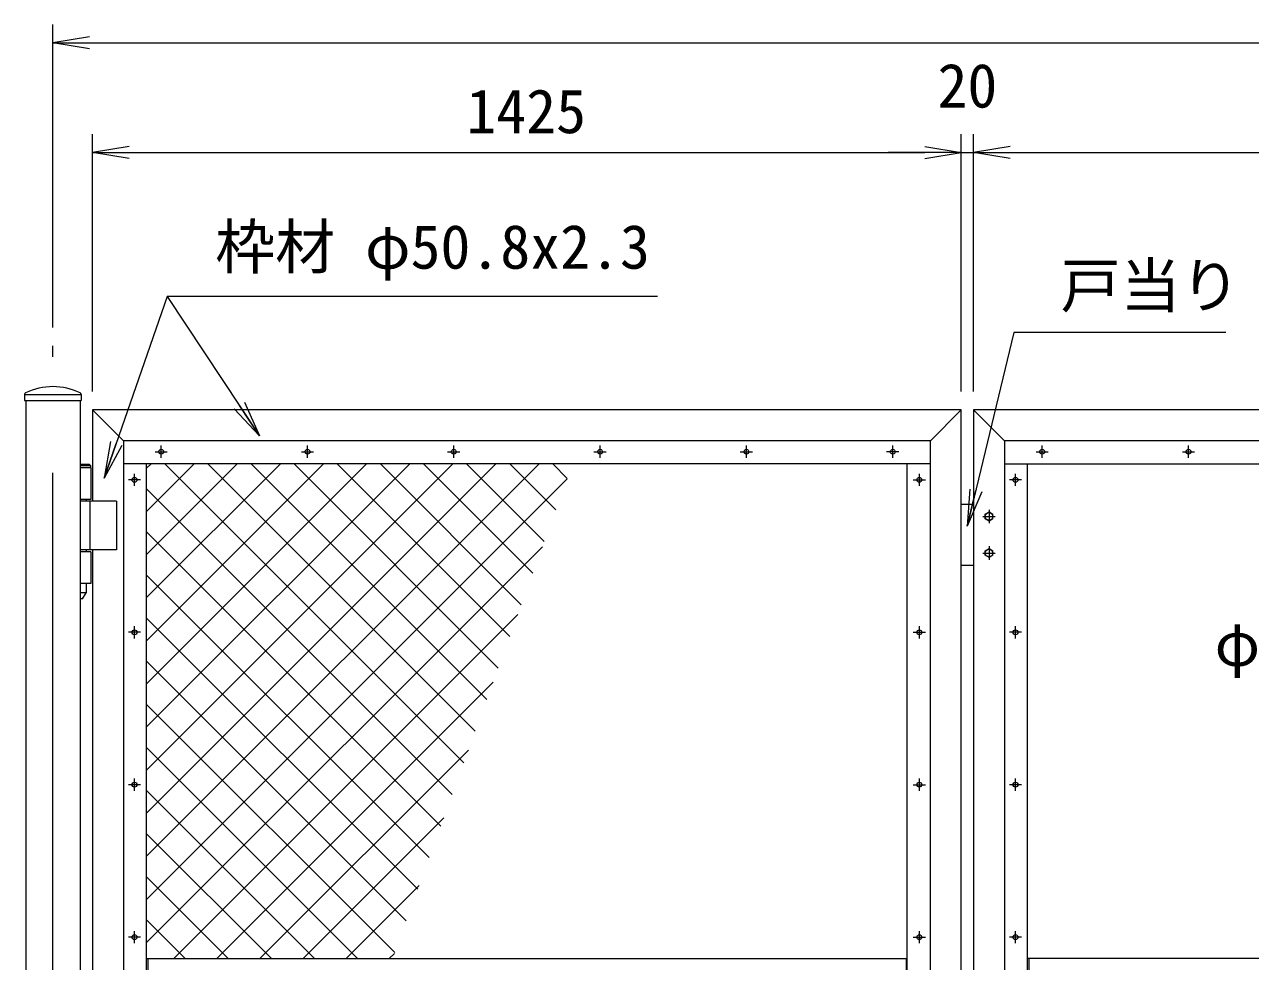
# Model space of a CAD drawing. Units: millimetres, scale not verified. Extents: x -6300 to 6300, y -4455 to 4455.
# Drawn here: x -2868 to -857, y -686 to 851 of the extents above; entities that cross this region are included whole.
import ezdxf
from ezdxf.enums import TextEntityAlignment as Align

# ---------------------------------------------------------------- set-up
doc = ezdxf.new("R2010")
doc.units = ezdxf.units.MM
doc.header["$LTSCALE"] = 30
doc.linetypes.add('USER1', pattern=[50.8, 31.75, -6.35, 6.35, -6.35])
for name, color, linetype, lineweight in [('0-0_D-STR1', 1, 'Continuous', 18), ('0-1_D-BMK', 2, 'USER1', 13), ('0-4_D-STR2', 7, 'Continuous', 9), ('0-5_D-STR3', 3, 'Continuous', 13), ('0-7_D-STR-DIM', 7, 'Continuous', 9), ('0-8_0', 3, 'Continuous', 18), ('0-9_D-STR-TXT', 7, 'Continuous', 9)]:
    doc.layers.add(name, color=color, linetype=linetype, lineweight=lineweight)
doc.styles.add('ＭＳ ゴシック', font='')
doc.styles.get('ＭＳ ゴシック').set_extended_font_data('MS Gothic')

# ---------------------------------------------------------------- blocks, each defined once
blk = doc.blocks.new('_Open')
at = {"layer": '0-8_0', "color": 7, "lineweight": 9}
blk.add_line((-30, 5), (0, 0), dxfattribs=at)
blk.add_lwpolyline([(-30, -5), (0, 0), (-30, 0)], dxfattribs=at)

msp = doc.modelspace()

# ---------------------------------------------------------------- linework, layer by layer
at = {"layer": '0-0_D-STR1'}
for p, q in [((-2867.88, 244.48), (-2774.88, 244.48)), ((-2867.88, 244.48), (-2867.88, 234.48)), ((-2774.88, 244.48), (-2774.88, 234.48)), ((-2867.88, 234.48), (-2774.88, 234.48)), ((-2865.93, 234.48), (-2865.93, -2280.52)), ((-2776.83, 234.48), (-2776.83, -2280.52)), ((-2705.58, 168.68), (-2756.38, 219.48)), ((-1331.38, 219.48), (-1382.18, 168.68)), ((-1260.58, 168.68), (-1311.38, 219.48)), ((-1382.18, 168.68), (-2705.58, 168.68)), ((-2705.58, 168.68), (-2705.58, -1679.72)), ((-1382.18, -738.52), (-1382.18, 168.68)), ((-2756.38, -10.52), (-2756.38, -1500.52))]:
    msp.add_line(p, q, dxfattribs=at)
for points in [[(-1331.38, -738.52), (-1331.38, 219.48), (-2756.38, 219.48), (-2756.38, 69.48)], [(113.62, 69.48), (113.62, 219.48), (-1311.38, 219.48), (-1311.38, -738.52)], [(-1260.58, -1679.72), (62.82, -1679.72), (62.82, 168.68), (-1260.58, 168.68), (-1260.58, -738.52)]]:
    msp.add_lwpolyline(points, dxfattribs=at)
for centre, radius, start, end in [((-2864.68, 244.48), 3.2, 120.05225, 180), ((-2821.38, 153.82), 103.66, 64.33066, 115.66934), ((-2778.08, 244.48), 3.2, 0, 59.94775)]:
    msp.add_arc(centre, radius, start, end, dxfattribs=at)
at = {"layer": '0-1_D-BMK'}
for p, q in [((-2821.38, -2360.52), (-2821.38, 324.48)), ((-2653.86, 150.68), (-2633.91, 150.68)), ((-2643.88, 140.71), (-2643.88, 160.66)), ((-2413.86, 150.68), (-2393.91, 150.68)), ((-2403.88, 140.71), (-2403.88, 160.66)), ((-2173.86, 150.68), (-2153.91, 150.68)), ((-2163.88, 140.71), (-2163.88, 160.66)), ((-1933.86, 150.68), (-1913.91, 150.68)), ((-1923.88, 140.71), (-1923.88, 160.66)), ((-1693.86, 150.68), (-1673.91, 150.68)), ((-1683.88, 140.71), (-1683.88, 160.66)), ((-1433.91, 150.68), (-1453.86, 150.68)), ((-1443.88, 140.71), (-1443.88, 160.66)), ((-1208.86, 150.68), (-1188.91, 150.68)), ((-1198.88, 140.71), (-1198.88, 160.66)), ((-968.86, 150.68), (-948.91, 150.68)), ((-958.88, 140.71), (-958.88, 160.66)), ((-2677.61, 104.48), (-2697.56, 104.48)), ((-2687.58, 94.51), (-2687.58, 114.46)), ((-1410.16, 104.48), (-1390.21, 104.48)), ((-1400.18, 94.51), (-1400.18, 114.46)), ((-1232.61, 104.48), (-1252.56, 104.48)), ((-1242.58, 94.51), (-1242.58, 114.46)), ((-1295.98, 44.48), (-1275.98, 44.48)), ((-1285.98, 55.62), (-1285.98, 33.34)), ((-1295.98, -15.52), (-1275.98, -15.52)), ((-1285.98, -4.38), (-1285.98, -26.66)), ((-2687.58, -155.49), (-2687.58, -135.54)), ((-1400.18, -155.49), (-1400.18, -135.54)), ((-1242.58, -155.49), (-1242.58, -135.54)), ((-2677.61, -145.52), (-2697.56, -145.52)), ((-1410.16, -145.52), (-1390.21, -145.52)), ((-1232.61, -145.52), (-1252.56, -145.52)), ((-2677.61, -395.52), (-2697.56, -395.52)), ((-2687.58, -405.49), (-2687.58, -385.54)), ((-1410.16, -395.52), (-1390.21, -395.52)), ((-1400.18, -405.49), (-1400.18, -385.54)), ((-1232.61, -395.52), (-1252.56, -395.52)), ((-1242.58, -405.49), (-1242.58, -385.54)), ((-2687.58, -655.49), (-2687.58, -635.54)), ((-1400.18, -655.49), (-1400.18, -635.54)), ((-1242.58, -655.49), (-1242.58, -635.54)), ((-2677.61, -645.52), (-2697.56, -645.52)), ((-1410.16, -645.52), (-1390.21, -645.52)), ((-1232.61, -645.52), (-1252.56, -645.52))]:
    msp.add_line(p, q, dxfattribs=at)
at = {"layer": '0-4_D-STR2'}
for p, q in [((-2667.58, 123.52), (-2660.42, 130.68)), ((-2667.58, 52.81), (-2589.71, 130.68)), ((-2667.58, -17.9), (-2519, 130.68)), ((-2667.58, -88.61), (-2448.29, 130.68)), ((-2667.58, -159.32), (-2377.58, 130.68)), ((-2667.58, -230.03), (-2306.87, 130.68)), ((-2667.58, -300.74), (-2236.16, 130.68)), ((-2667.58, -371.45), (-2165.45, 130.68)), ((-2667.58, -442.16), (-2094.74, 130.68)), ((-2667.58, -512.88), (-2024.02, 130.68)), ((-2147.48, -359.62), (-2637.79, 130.68)), ((-2128.62, -307.78), (-2567.08, 130.68)), ((-2109.75, -255.94), (-2496.37, 130.68)), ((-2090.88, -204.1), (-2425.65, 130.68)), ((-2072.01, -152.25), (-2354.94, 130.68)), ((-2053.14, -100.41), (-2284.23, 130.68)), ((-2034.27, -48.57), (-2213.52, 130.68)), ((-2015.4, 3.27), (-2142.81, 130.68)), ((-1996.53, 55.11), (-2072.1, 130.68)), ((-1977.66, 106.95), (-2001.39, 130.68)), ((-2667.58, -583.59), (-1978.02, 105.97)), ((-2166.35, -411.46), (-2667.58, 89.76)), ((-2185.22, -463.31), (-2667.58, 19.05)), ((-2667.58, -654.3), (-2018.49, -5.2)), ((-2204.09, -515.15), (-2667.58, -51.66)), ((-2623.09, -680.52), (-2058.95, -116.38)), ((-2222.96, -566.99), (-2667.58, -122.37)), ((-2241.83, -618.83), (-2667.58, -193.08)), ((-2552.38, -680.52), (-2099.42, -227.55)), ((-2260.7, -670.67), (-2667.58, -263.79)), ((-2321.56, -680.52), (-2667.58, -334.5)), ((-2481.67, -680.52), (-2139.88, -338.73)), ((-2392.27, -680.52), (-2667.58, -405.21)), ((-2410.96, -680.52), (-2180.34, -449.9)), ((-2462.98, -680.52), (-2667.58, -475.92)), ((-2533.69, -680.52), (-2667.58, -546.63)), ((-2340.25, -680.52), (-2220.81, -561.08)), ((-2604.4, -680.52), (-2667.58, -617.34)), ((-2269.54, -680.52), (-2261.27, -672.25))]:
    msp.add_line(p, q, dxfattribs=at)
at = {"layer": '0-5_D-STR3'}
for p, q in [((-2761.37, 129.48), (-2776.83, 129.48)), ((-2759.37, 127.48), (-2776.83, 127.48)), ((-2759.36, 124.48), (-2776.83, 124.48)), ((-2761.37, 129.48), (-2759.37, 127.48)), ((-2759.37, 124.48), (-2759.37, 127.48)), ((-2759.36, 124.48), (-2759.36, 72.48)), ((-1382.18, 130.68), (-2705.58, 130.68)), ((-2667.58, -1641.72), (-2667.58, 130.68)), ((-1420.18, -738.52), (-1420.18, 130.68)), ((-1260.58, 130.68), (62.82, 130.68)), ((-1222.58, -738.52), (-1222.58, 130.68)), ((-2759.36, 72.48), (-2776.83, 72.48)), ((-2716.85, 69.48), (-2776.83, 69.48)), ((-2766.86, 72.48), (-2766.86, 69.48)), ((-2760.98, 69.48), (-2760.98, -10.52)), ((-2716.85, 69.48), (-2716.85, -10.52)), ((-1331.38, 64.48), (-1311.38, 64.48)), ((-1279.48, 40.73), (-1279.48, 48.23)), ((-2716.85, -10.52), (-2776.83, -10.52)), ((-2759.36, -13.52), (-2776.83, -13.52)), ((-2766.86, -10.52), (-2766.86, -13.52)), ((-2759.36, -13.52), (-2759.36, -65.52)), ((-1279.48, -19.27), (-1279.48, -11.77)), ((-1331.38, -35.52), (-1311.38, -35.52)), ((-2759.36, -65.52), (-2776.83, -65.52)), ((-2766.86, -65.52), (-2766.86, -80.52)), ((-2766.86, -80.52), (-2776.83, -80.52)), ((-2772.86, -90.52), (-2776.83, -90.52)), ((-2772.86, -90.52), (-2766.86, -80.52)), ((-2667.58, -680.52), (-1420.18, -680.52)), ((-2665.88, -680.52), (-2665.88, -830.52)), ((-1421.88, -680.52), (-1421.88, -738.52)), ((24.82, -680.52), (-1222.58, -680.52)), ((-1220.88, -680.52), (-1220.88, -738.52))]:
    msp.add_line(p, q, dxfattribs=at)
for points in [[(-1292.48, 48.23), (-1285.98, 51.99), (-1279.48, 48.23)], [(-1279.48, 40.73), (-1285.98, 36.98), (-1292.48, 40.73), (-1292.48, 48.23)], [(-1292.48, -11.77), (-1285.98, -8.01), (-1279.48, -11.77)], [(-1279.48, -19.27), (-1285.98, -23.02), (-1292.48, -19.27), (-1292.48, -11.77)]]:
    msp.add_lwpolyline(points, dxfattribs=at)
for centre, radius in [((-2643.88, 150.68), 4), ((-2403.88, 150.68), 4), ((-2163.88, 150.68), 4), ((-1923.88, 150.68), 4), ((-1683.88, 150.68), 4), ((-1443.88, 150.68), 4), ((-1198.88, 150.68), 4), ((-958.88, 150.68), 4), ((-2687.58, 104.48), 4), ((-1400.18, 104.48), 4), ((-1242.58, 104.48), 4), ((-1285.98, 44.48), 6.25), ((-1285.98, -15.52), 6.25), ((-2687.58, -145.52), 4), ((-1400.18, -145.52), 4), ((-1242.58, -145.52), 4), ((-2687.58, -395.52), 4), ((-1400.18, -395.52), 4), ((-1242.58, -395.52), 4), ((-2687.58, -645.52), 4), ((-1400.18, -645.52), 4), ((-1242.58, -645.52), 4)]:
    msp.add_circle(centre, radius, dxfattribs=at)
at = {"layer": '0-7_D-STR-DIM'}
for p, q in [((-2821.38, 354.48), (-2821.38, 851.48)), ((-2761.38, 821.48), (118.62, 821.48)), ((-2756.38, 249.48), (-2756.38, 671.48)), ((-1331.38, 249.48), (-1331.38, 671.48)), ((-1331.38, 249.48), (-1331.38, 671.48)), ((-1311.38, 249.48), (-1311.38, 671.48)), ((-1311.38, 249.48), (-1311.38, 671.48)), ((-2696.38, 641.48), (-1391.38, 641.48)), ((-1391.38, 641.48), (-1451.38, 641.48)), ((-1331.38, 641.48), (-1311.38, 641.48)), ((-1251.38, 641.48), (-1191.38, 641.48)), ((-1251.38, 641.48), (53.62, 641.48))]:
    msp.add_line(p, q, dxfattribs=at)
at = {"layer": '0-9_D-STR-TXT'}
msp.add_line((-2633.88, 405.07), (-2483.38, 178.29), dxfattribs=at)
for points in [[(-1829.96, 405.07), (-2633.88, 405.07), (-2736.66, 109.19)], [(-897.72, 346.39), (-1245.17, 346.39), (-1321.11, 30.63)]]:
    msp.add_lwpolyline(points, dxfattribs=at)

# ---------------------------------------------------------------- block references
at = {"layer": '0-7_D-STR-DIM', "xscale": 2, "yscale": 2, "rotation": 180}
for p in [(-2821.38, 821.48), (-2756.38, 641.48), (-1311.38, 641.48), (-1311.38, 641.48)]:
    msp.add_blockref('_Open', p, dxfattribs=at)
at = {"layer": '0-7_D-STR-DIM', "xscale": 2, "yscale": 2}
msp.add_blockref('_Open', (-1331.38, 641.48), dxfattribs=at)
msp.add_blockref('_Open', (-1331.38, 641.48), dxfattribs=at)
at = {"layer": '0-9_D-STR-TXT', "xscale": 2, "yscale": 2}
for p, rotation in [((-2482.27, 176.62), 303.57089), ((-2737.31, 107.3), 250.84496), ((-1321.57, 28.68), 256.47796)]:
    msp.add_blockref('_Open', p, dxfattribs=dict(at, rotation=rotation))

# ---------------------------------------------------------------- texts
at = {"layer": '0-7_D-STR-DIM', "style": 'ＭＳ ゴシック'}
for s, p in [('20', (-1370.51, 693.6)), ('1425', (-2143.26, 651.6))]:
    msp.add_text(s, height=72.14, dxfattribs=at).set_placement(p, align=Align.BOTTOM_LEFT)
at = {"layer": '0-9_D-STR-TXT', "style": 'ＭＳ ゴシック'}
for s, p in [('枠材 φ50.8x2.3', (-2555.21, 429.27)), ('戸当り', (-1168.78, 365.65)), ('φ   x   mm目', (-915.88, -222.4))]:
    msp.add_text(s, height=72.14, dxfattribs=at).set_placement(p, align=Align.BOTTOM_LEFT)

doc.saveas('drawing.dxf')
